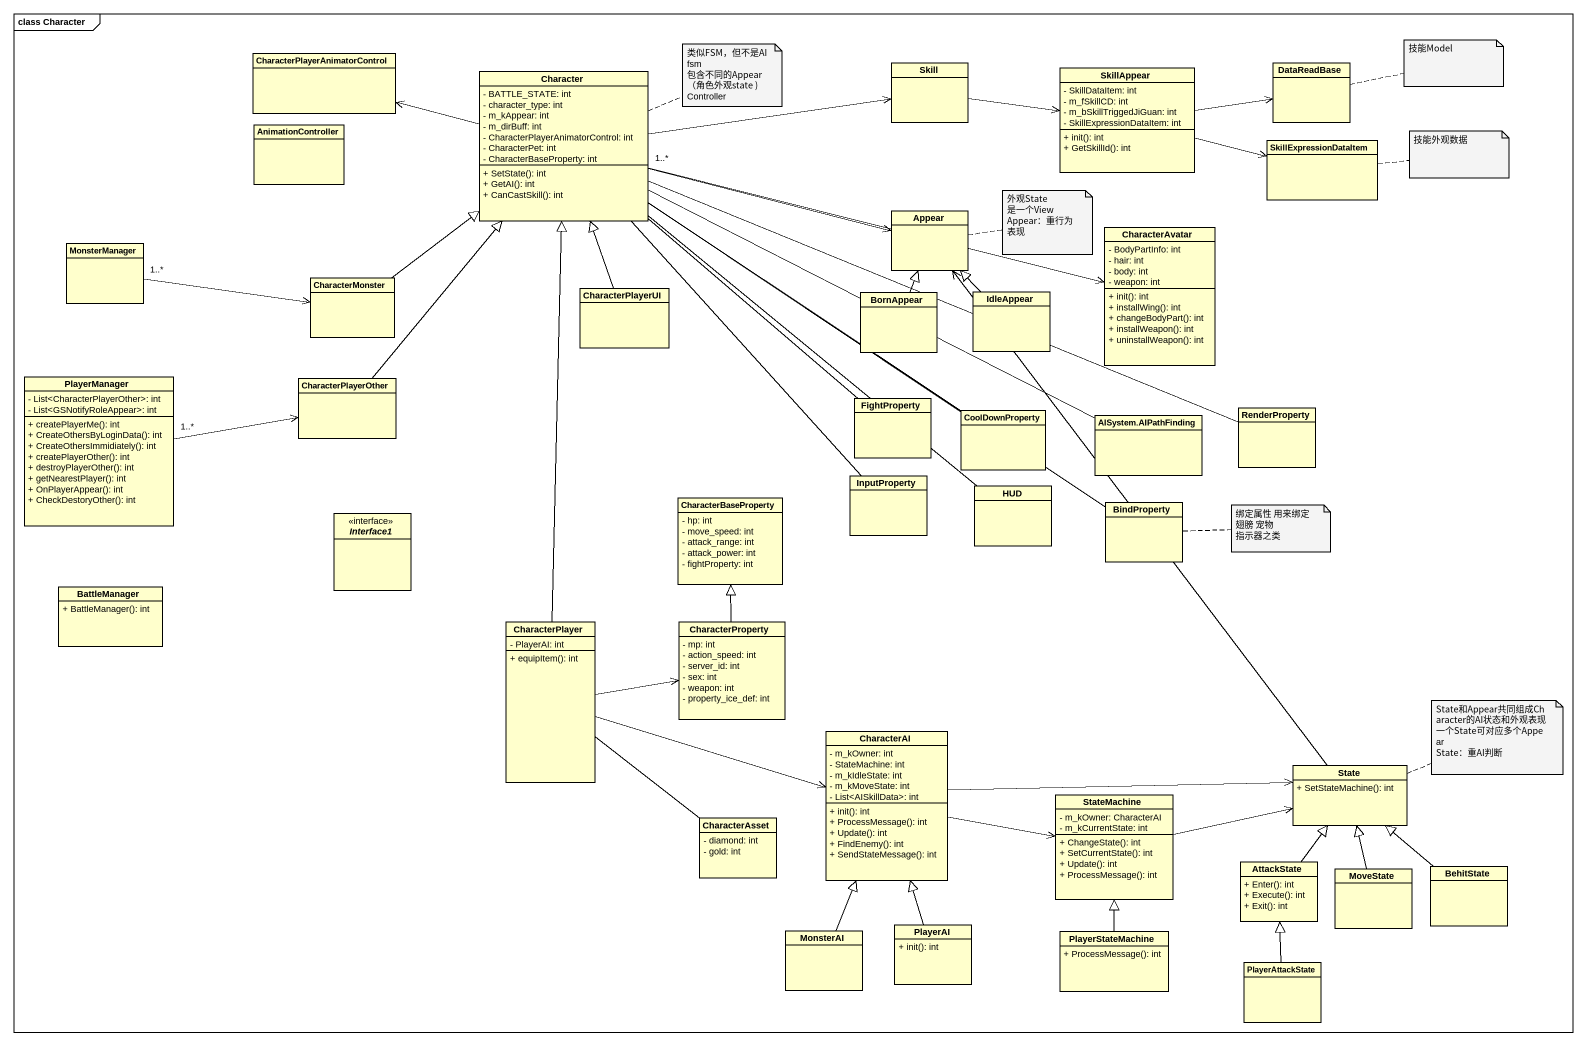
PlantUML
@startuml
mainframe class Character
hide circle
hide empty members
skinparam classAttributeIconSize 0
class "CharacterPlayerAnimatorControl" as CharacterPlayerAnimatorContr
class Character {
  - BATTLE_STATE: int
  - character_type: int
  - m_kAppear: int
  - m_dirBuff: int
  - CharacterPlayerAnimatorControl: int
  - CharacterPet: int
  - CharacterBaseProperty: int
  + SetState(): int
  + GetAI(): int
  + CanCastSkill(): int
}
class Skill
class SkillAppear {
  - SkillDataItem: int
  - m_fSkillCD: int
  - m_bSkillTriggedJiGuan: int
  - SkillExpressionDataItem: int
  + init(): int
  + GetSkillId(): int
}
class DataReadBase
class AnimationController
class SkillExpressionDataItem
class Appear
class CharacterAvatar {
  - BodyPartInfo: int
  - hair: int
  - body: int
  - weapon: int
  + init(): int
  + installWing(): int
  + changeBodyPart(): int
  + installWeapon(): int
  + uninstallWeapon(): int
}
class MonsterManager
class CharacterMonster
class CharacterPlayerUI
class BornAppear
class IdleAppear
class PlayerManager {
  - List<CharacterPlayerOther>: int
  - List<GSNotifyRoleAppear>: int
  + createPlayerMe(): int
  + CreateOthersByLoginData(): int
  + CreateOthersImmidiately(): int
  + createPlayerOther(): int
  + destroyPlayerOther(): int
  + getNearestPlayer(): int
  + OnPlayerAppear(): int
  + CheckDestoryOther(): int
}
class CharacterPlayerOther
class FightProperty
class CoolDownProperty
class "AISystem.AIPathFinding" as AISystem_AIPathFinding
class RenderProperty
class CharacterBaseProperty {
  - hp: int
  - move_speed: int
  - attack_range: int
  - attack_power: int
  - fightProperty: int
}
class InputProperty
class HUD
class BindProperty
interface Interface1 <<interface>>
class BattleManager {
  + BattleManager(): int
}
class CharacterPlayer {
  - PlayerAI: int
  + equipItem(): int
}
class CharacterProperty {
  - mp: int
  - action_speed: int
  - server_id: int
  - sex: int
  - weapon: int
  - property_ice_def: int
}
class CharacterAI {
  - m_kOwner: int
  - StateMachine: int
  - m_kIdleState: int
  - m_kMoveState: int
  - List<AISkillData>: int
  + init(): int
  + ProcessMessage(): int
  + Update(): int
  + FindEnemy(): int
  + SendStateMessage(): int
}
class "State" as State_ {
  + SetStateMachine(): int
}
class CharacterAsset {
  - diamond: int
  - gold: int
}
class StateMachine {
  - m_kOwner: CharacterAI
  - m_kCurrentState: int
  + ChangeState(): int
  + SetCurrentState(): int
  + Update(): int
  + ProcessMessage(): int
}
class AttackState {
  + Enter(): int
  + Execute(): int
  + Exit(): int
}
class MoveState
class BehitState
class MonsterAI
class PlayerAI {
  + init(): int
}
class PlayerStateMachine {
  + ProcessMessage(): int
}
class PlayerAttackState
Character -left-> CharacterPlayerAnimatorContr
Character -right-> Skill
Character "1..*" -right-> Appear
Character -right-> CharacterAvatar
Character -- FightProperty
Character -- CoolDownProperty
Character -right- AISystem_AIPathFinding
Character -right- RenderProperty
Character -- InputProperty
Character -- HUD
Character -- BindProperty
Skill -right-> SkillAppear
SkillAppear -right-> DataReadBase
SkillAppear -right-> SkillExpressionDataItem
MonsterManager "1..*" -right-> CharacterMonster
CharacterMonster -up-|> Character
CharacterPlayerUI -up-|> Character
BornAppear -up-|> Appear
IdleAppear -up-|> Appear
PlayerManager "1..*" -right-> CharacterPlayerOther
CharacterPlayerOther -up-|> Character
CharacterPlayer -up-|> Character
CharacterPlayer -right-> CharacterProperty
CharacterPlayer -right-> CharacterAI
CharacterPlayer -- CharacterAsset
CharacterProperty -up-|> CharacterBaseProperty
CharacterAI -right-> State_
CharacterAI -right-> StateMachine
State_ -up-> Appear
StateMachine -right-> State_
AttackState -up-|> State_
MoveState -up-|> State_
BehitState -up-|> State_
MonsterAI -up-|> CharacterAI
PlayerAI -up-|> CharacterAI
PlayerStateMachine -up-|> StateMachine
PlayerAttackState -up-|> AttackState
note right of Character
  类似FSM，但不是AI fsm
  包含不同的Appear（角色外观state )
  Controller
end note
note right of DataReadBase : 技能Model
note right of SkillExpressionDataItem : 技能外观数据
note right of Appear
  外观State
  是一个View
  Appear：重行为表现
end note
note right of BindProperty : 绑定属性 用来绑定 翅膀 宠物 指示器之类
note right of State_
  State和Appear共同组成Character的AI状态和外观表现
  一个State可对应多个Appear
  State：重AI判断
end note
@enduml
